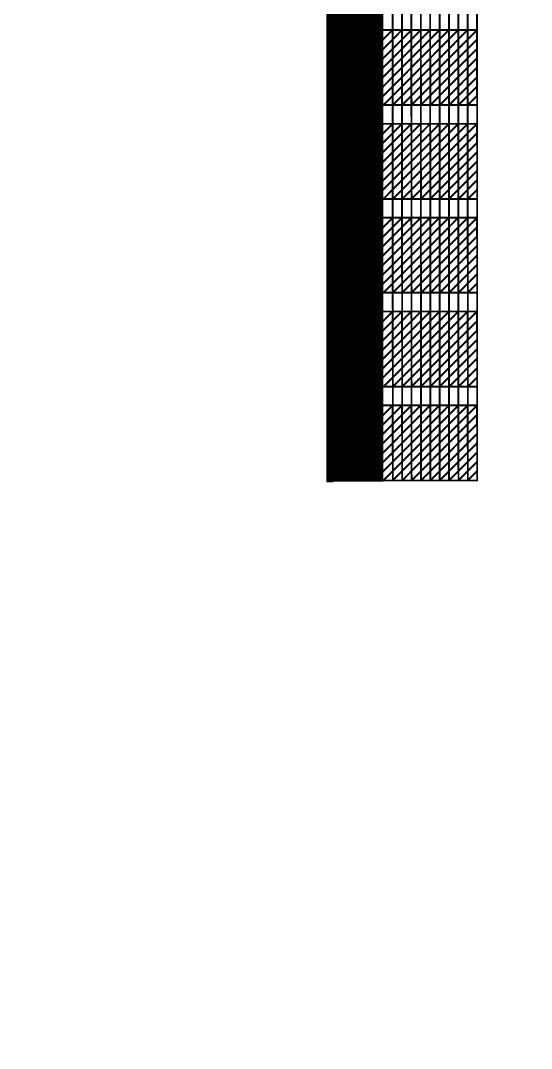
# Model space of a CAD drawing. Header units: millimetres. Extents: x -51 to 51, y -51 to 51.
# Drawn here: x 10 to 12.72, y -22.12 to -16.65 of the extents above; entities that cross this region are included whole.
import ezdxf

# ---------------------------------------------------------------- set-up
doc = ezdxf.new("R2010")
doc.units = ezdxf.units.MM
doc.linetypes.add('DASHED', pattern=[19.05, 12.7, -6.35])
for name, color, linetype in [('bottom_SU8', 5, 'Continuous'), ('metal', 43, 'Continuous'), ('reference', 18, 'DASHED')]:
    doc.layers.add(name, color=color, linetype=linetype)
doc.layers.add('top SU-8', color=3, linetype='Continuous', transparency=0.63)

msp = doc.modelspace()

# ---------------------------------------------------------------- linework, layer by layer
at = {"layer": 'bottom_SU8', "transparency": 33554544}
for points, const_width in [([(11.7823, 5.9298), (11.7823, -19.1017)], 0.3), ([(11.9837, -19.0957), (11.9792, -3.1964)], 0.01), ([(12.0335, -19.0957), (12.0292, -3.1964)], 0.01), ([(12.0835, -19.0957), (12.0792, -3.1964)], 0.01), ([(12.1337, -19.0957), (12.1292, -3.1961)], 0.01), ([(12.1837, -19.0957), (12.1792, -3.1964)], 0.01), ([(12.2337, -19.0957), (12.2292, -3.1961)], 0.01), ([(12.2837, -19.0957), (12.2795, -3.1961)], 0.01), ([(12.3337, -19.0957), (12.3292, -3.1961)], 0.01), ([(12.3837, -19.0957), (12.3792, -3.1961)], 0.01), ([(12.4337, -19.0957), (12.4292, -3.1921)], 0.01), ([(11.898, -16.7808), (11.9829, -16.6957)], 0.01), ([(11.8982, -16.8307), (12.0329, -16.6957)], 0.01), ([(11.8982, -16.8808), (12.0829, -16.6957)], 0.01), ([(11.8982, -16.9309), (12.1329, -16.6957)], 0.01), ([(11.8982, -16.981), (12.1829, -16.6957)], 0.01), ([(11.8982, -17.0311), (12.2329, -16.6957)], 0.01), ([(11.8982, -17.0812), (12.2829, -16.6957)], 0.01), ([(11.8982, -16.6957), (12.4385, -16.6957)], 0.01), ([(11.9337, -17.0957), (12.3329, -16.6957)], 0.01), ([(11.9837, -17.0957), (11.9829, -16.6957)], 0.01), ([(11.9837, -17.0957), (12.3829, -16.6957)], 0.01), ([(12.0337, -17.0957), (12.0329, -16.6957)], 0.01), ([(12.0337, -17.0957), (12.4329, -16.6957)], 0.01), ([(12.0837, -17.0957), (12.0829, -16.6957)], 0.01), ([(12.1337, -17.0957), (12.1329, -16.6957)], 0.01), ([(12.1837, -17.0957), (12.1829, -16.6957)], 0.01), ([(12.2337, -17.0957), (12.2329, -16.6957)], 0.01), ([(12.2837, -17.0957), (12.2829, -16.6957)], 0.01), ([(12.3337, -17.0957), (12.3329, -16.6957)], 0.01), ([(12.3837, -17.0957), (12.3829, -16.6957)], 0.01), ([(12.4337, -17.0957), (12.4329, -16.6957)], 0.01), ([(12.0837, -17.0957), (12.433, -16.7457)], 0.01), ([(12.1337, -17.0957), (12.4331, -16.7957)], 0.01), ([(12.1837, -17.0957), (12.4332, -16.8457)], 0.01), ([(12.2337, -17.0957), (12.4333, -16.8957)], 0.01), ([(12.2837, -17.0957), (12.4334, -16.9457)], 0.01), ([(12.3337, -17.0957), (12.4335, -16.9957)], 0.01), ([(12.3837, -17.0957), (12.4336, -17.0457)], 0.01), ([(11.8982, -17.0957), (12.4386, -17.0957)], 0.01), ([(11.898, -17.2808), (11.9829, -17.1957)], 0.01), ([(11.8982, -17.3307), (12.0329, -17.1957)], 0.01), ([(11.8982, -17.3808), (12.0829, -17.1957)], 0.01), ([(11.8982, -17.4309), (12.1329, -17.1957)], 0.01), ([(11.8982, -17.481), (12.1829, -17.1957)], 0.01), ([(11.8982, -17.5311), (12.2329, -17.1957)], 0.01), ([(11.8982, -17.5812), (12.2829, -17.1957)], 0.01), ([(11.8982, -17.1957), (12.4385, -17.1957)], 0.01), ([(11.9337, -17.5957), (12.3329, -17.1957)], 0.01), ([(11.9837, -17.5957), (11.9829, -17.1957)], 0.01), ([(11.9837, -17.5957), (12.3829, -17.1957)], 0.01), ([(12.0337, -17.5957), (12.0329, -17.1957)], 0.01), ([(12.0337, -17.5957), (12.4329, -17.1957)], 0.01), ([(12.0837, -17.5957), (12.0829, -17.1957)], 0.01), ([(12.1337, -17.5957), (12.1329, -17.1957)], 0.01), ([(12.1837, -17.5957), (12.1829, -17.1957)], 0.01), ([(12.2337, -17.5957), (12.2329, -17.1957)], 0.01), ([(12.2837, -17.5957), (12.2829, -17.1957)], 0.01), ([(12.3337, -17.5957), (12.3329, -17.1957)], 0.01), ([(12.3837, -17.5957), (12.3829, -17.1957)], 0.01), ([(12.4337, -17.5957), (12.4329, -17.1957)], 0.01), ([(12.0837, -17.5957), (12.433, -17.2457)], 0.01), ([(12.1337, -17.5957), (12.4331, -17.2957)], 0.01), ([(12.1837, -17.5957), (12.4332, -17.3457)], 0.01), ([(12.2337, -17.5957), (12.4333, -17.3957)], 0.01), ([(12.2837, -17.5957), (12.4334, -17.4457)], 0.01), ([(12.3337, -17.5957), (12.4335, -17.4957)], 0.01), ([(12.3837, -17.5957), (12.4336, -17.5457)], 0.01), ([(11.8982, -17.5957), (12.4386, -17.5957)], 0.01), ([(11.898, -17.7808), (11.9829, -17.6957)], 0.01), ([(11.8982, -17.8307), (12.0329, -17.6957)], 0.01), ([(11.8982, -17.8808), (12.0829, -17.6957)], 0.01), ([(11.8982, -17.9309), (12.1329, -17.6957)], 0.01), ([(11.8982, -17.981), (12.1829, -17.6957)], 0.01), ([(11.8982, -18.0311), (12.2329, -17.6957)], 0.01), ([(11.8982, -18.0812), (12.2829, -17.6957)], 0.01), ([(11.8982, -17.6957), (12.4385, -17.6957)], 0.01), ([(11.9337, -18.0957), (12.3329, -17.6957)], 0.01), ([(11.9837, -18.0957), (11.9829, -17.6957)], 0.01), ([(11.9837, -18.0957), (12.3829, -17.6957)], 0.01), ([(12.0337, -18.0957), (12.0329, -17.6957)], 0.01), ([(12.0337, -18.0957), (12.4329, -17.6957)], 0.01), ([(12.0837, -18.0957), (12.0829, -17.6957)], 0.01), ([(12.1337, -18.0957), (12.1329, -17.6957)], 0.01), ([(12.1837, -18.0957), (12.1829, -17.6957)], 0.01), ([(12.2337, -18.0957), (12.2329, -17.6957)], 0.01), ([(12.2837, -18.0957), (12.2829, -17.6957)], 0.01), ([(12.3337, -18.0957), (12.3329, -17.6957)], 0.01), ([(12.3837, -18.0957), (12.3829, -17.6957)], 0.01), ([(12.4337, -18.0957), (12.4329, -17.6957)], 0.01), ([(12.0837, -18.0957), (12.433, -17.7457)], 0.01), ([(12.1337, -18.0957), (12.4331, -17.7957)], 0.01), ([(12.1837, -18.0957), (12.4332, -17.8457)], 0.01), ([(12.2337, -18.0957), (12.4333, -17.8957)], 0.01), ([(12.2837, -18.0957), (12.4334, -17.9457)], 0.01), ([(12.3337, -18.0957), (12.4335, -17.9957)], 0.01), ([(12.3837, -18.0957), (12.4336, -18.0457)], 0.01), ([(11.8982, -18.0957), (12.4386, -18.0957)], 0.01), ([(11.898, -18.2808), (11.9829, -18.1957)], 0.01), ([(11.8982, -18.3307), (12.0329, -18.1957)], 0.01), ([(11.8982, -18.3808), (12.0829, -18.1957)], 0.01), ([(11.8982, -18.4309), (12.1329, -18.1957)], 0.01), ([(11.8982, -18.481), (12.1829, -18.1957)], 0.01), ([(11.8982, -18.5311), (12.2329, -18.1957)], 0.01), ([(11.8982, -18.5812), (12.2829, -18.1957)], 0.01), ([(11.8982, -18.1957), (12.4385, -18.1957)], 0.01), ([(11.9337, -18.5957), (12.3329, -18.1957)], 0.01), ([(11.9837, -18.5957), (11.9829, -18.1957)], 0.01), ([(11.9837, -18.5957), (12.3829, -18.1957)], 0.01), ([(12.0337, -18.5957), (12.0329, -18.1957)], 0.01), ([(12.0337, -18.5957), (12.4329, -18.1957)], 0.01), ([(12.0837, -18.5957), (12.0829, -18.1957)], 0.01), ([(12.1337, -18.5957), (12.1329, -18.1957)], 0.01), ([(12.1837, -18.5957), (12.1829, -18.1957)], 0.01), ([(12.2337, -18.5957), (12.2329, -18.1957)], 0.01), ([(12.2837, -18.5957), (12.2829, -18.1957)], 0.01), ([(12.3337, -18.5957), (12.3329, -18.1957)], 0.01), ([(12.3837, -18.5957), (12.3829, -18.1957)], 0.01), ([(12.4337, -18.5957), (12.4329, -18.1957)], 0.01), ([(12.0837, -18.5957), (12.433, -18.2457)], 0.01), ([(12.1337, -18.5957), (12.4331, -18.2957)], 0.01), ([(12.1837, -18.5957), (12.4332, -18.3457)], 0.01), ([(12.2337, -18.5957), (12.4333, -18.3957)], 0.01), ([(12.2837, -18.5957), (12.4334, -18.4457)], 0.01), ([(12.3337, -18.5957), (12.4335, -18.4957)], 0.01), ([(12.3837, -18.5957), (12.4336, -18.5457)], 0.01), ([(11.8982, -18.5957), (12.4386, -18.5957)], 0.01), ([(11.898, -18.7808), (11.9829, -18.6957)], 0.01), ([(11.8982, -18.8307), (12.0329, -18.6957)], 0.01), ([(11.8982, -18.8808), (12.0829, -18.6957)], 0.01), ([(11.8982, -18.9309), (12.1329, -18.6957)], 0.01), ([(11.8982, -18.981), (12.1829, -18.6957)], 0.01), ([(11.8982, -19.0311), (12.2329, -18.6957)], 0.01), ([(11.8982, -19.0812), (12.2829, -18.6957)], 0.01), ([(11.8982, -18.6957), (12.4385, -18.6957)], 0.01), ([(11.9337, -19.0957), (12.3329, -18.6957)], 0.01), ([(11.9837, -19.0957), (11.9829, -18.6957)], 0.01), ([(11.9837, -19.0957), (12.3829, -18.6957)], 0.01), ([(12.0337, -19.0957), (12.0329, -18.6957)], 0.01), ([(12.0337, -19.0957), (12.4329, -18.6957)], 0.01), ([(12.0837, -19.0957), (12.0829, -18.6957)], 0.01), ([(12.1337, -19.0957), (12.1329, -18.6957)], 0.01), ([(12.1837, -19.0957), (12.1829, -18.6957)], 0.01), ([(12.2337, -19.0957), (12.2329, -18.6957)], 0.01), ([(12.2837, -19.0957), (12.2829, -18.6957)], 0.01), ([(12.3337, -19.0957), (12.3329, -18.6957)], 0.01), ([(12.3837, -19.0957), (12.3829, -18.6957)], 0.01), ([(12.4337, -19.0957), (12.4329, -18.6957)], 0.01), ([(12.0837, -19.0957), (12.433, -18.7457)], 0.01), ([(12.1337, -19.0957), (12.4331, -18.7957)], 0.01), ([(12.1837, -19.0957), (12.4332, -18.8457)], 0.01), ([(12.2337, -19.0957), (12.4333, -18.8957)], 0.01), ([(12.2837, -19.0957), (12.4334, -18.9457)], 0.01), ([(12.3337, -19.0957), (12.4335, -18.9957)], 0.01), ([(12.3837, -19.0957), (12.4336, -19.0457)], 0.01), ([(11.8982, -19.0957), (12.4386, -19.0957)], 0.01)]:
    msp.add_lwpolyline(points, dxfattribs=dict(at, const_width=const_width))
at = {"layer": 'metal', "transparency": 33554544}
for points, const_width in [([(11.6763, -17.0957), (11.6763, 7.0554)], 0.004), ([(11.6583, -18.0957), (11.6583, 6.4565)], 0.004), ([(11.6673, -17.5957), (11.6673, 6.4576)], 0.004), ([(11.6403, -19.0957), (11.6403, 5.8889)], 0.004), ([(11.6493, -18.5957), (11.6493, 5.8943)], 0.004), ([(11.9235, -16.8054), (12.0329, -16.6957)], 0.006), ([(11.9235, -16.8554), (12.0829, -16.6957)], 0.006), ([(11.9235, -16.9055), (12.1329, -16.6957)], 0.006), ([(11.9235, -17.0558), (12.2829, -16.6957)], 0.006), ([(11.9235, -16.6957), (12.4359, -16.6957)], 0.006), ([(11.9236, -16.9556), (12.1829, -16.6957)], 0.006), ([(11.9236, -17.0056), (12.2329, -16.6957)], 0.006), ([(11.9236, -16.7551), (11.9829, -16.6957)], 0.006), ([(11.9337, -17.0957), (12.3329, -16.6957)], 0.006), ([(11.9837, -17.0957), (11.9829, -16.6957)], 0.006), ([(11.9837, -17.0957), (12.3829, -16.6957)], 0.006), ([(12.0337, -17.0957), (12.0329, -16.6957)], 0.006), ([(12.0337, -17.0957), (12.4329, -16.6957)], 0.006), ([(12.0837, -17.0957), (12.0829, -16.6957)], 0.006), ([(12.1337, -17.0957), (12.1329, -16.6957)], 0.006), ([(12.1837, -17.0957), (12.1829, -16.6957)], 0.006), ([(12.2337, -17.0957), (12.2329, -16.6957)], 0.006), ([(12.2837, -17.0957), (12.2829, -16.6957)], 0.006), ([(12.3337, -17.0957), (12.3329, -16.6957)], 0.006), ([(12.3837, -17.0957), (12.3829, -16.6957)], 0.006), ([(12.4337, -17.0957), (12.4329, -16.6957)], 0.006), ([(12.0837, -17.0957), (12.433, -16.7457)], 0.006), ([(12.1337, -17.0957), (12.4331, -16.7957)], 0.006), ([(12.1837, -17.0957), (12.4332, -16.8457)], 0.006), ([(12.2337, -17.0957), (12.4333, -16.8957)], 0.006), ([(12.2837, -17.0957), (12.4334, -16.9457)], 0.006), ([(12.3337, -17.0957), (12.4335, -16.9957)], 0.006), ([(12.3837, -17.0957), (12.4336, -17.0457)], 0.006), ([(11.9214, -17.0957), (12.4362, -17.0957)], 0.006), ([(11.9235, -17.3054), (12.0329, -17.1957)], 0.006), ([(11.9235, -17.3554), (12.0829, -17.1957)], 0.006), ([(11.9235, -17.4055), (12.1329, -17.1957)], 0.006), ([(11.9235, -17.5558), (12.2829, -17.1957)], 0.006), ([(11.9235, -17.1957), (12.4359, -17.1957)], 0.006), ([(11.9236, -17.4556), (12.1829, -17.1957)], 0.006), ([(11.9236, -17.5056), (12.2329, -17.1957)], 0.006), ([(11.9236, -17.2551), (11.9829, -17.1957)], 0.006), ([(11.9337, -17.5957), (12.3329, -17.1957)], 0.006), ([(11.9837, -17.5957), (11.9829, -17.1957)], 0.006), ([(11.9837, -17.5957), (12.3829, -17.1957)], 0.006), ([(12.0337, -17.5957), (12.0329, -17.1957)], 0.006), ([(12.0337, -17.5957), (12.4329, -17.1957)], 0.006), ([(12.0837, -17.5957), (12.0829, -17.1957)], 0.006), ([(12.1337, -17.5957), (12.1329, -17.1957)], 0.006), ([(12.1837, -17.5957), (12.1829, -17.1957)], 0.006), ([(12.2337, -17.5957), (12.2329, -17.1957)], 0.006), ([(12.2837, -17.5957), (12.2829, -17.1957)], 0.006), ([(12.3337, -17.5957), (12.3329, -17.1957)], 0.006), ([(12.3837, -17.5957), (12.3829, -17.1957)], 0.006), ([(12.4337, -17.5957), (12.4329, -17.1957)], 0.006), ([(12.0837, -17.5957), (12.433, -17.2457)], 0.006), ([(12.1337, -17.5957), (12.4331, -17.2957)], 0.006), ([(12.1837, -17.5957), (12.4332, -17.3457)], 0.006), ([(12.2337, -17.5957), (12.4333, -17.3957)], 0.006), ([(12.2837, -17.5957), (12.4334, -17.4457)], 0.006), ([(12.3337, -17.5957), (12.4335, -17.4957)], 0.006), ([(12.3837, -17.5957), (12.4336, -17.5457)], 0.006), ([(11.9214, -17.5957), (12.4362, -17.5957)], 0.006), ([(11.9235, -17.8054), (12.0329, -17.6957)], 0.006), ([(11.9235, -17.8554), (12.0829, -17.6957)], 0.006), ([(11.9235, -17.9055), (12.1329, -17.6957)], 0.006), ([(11.9235, -18.0558), (12.2829, -17.6957)], 0.006), ([(11.9235, -17.6957), (12.4359, -17.6957)], 0.006), ([(11.9236, -17.9556), (12.1829, -17.6957)], 0.006), ([(11.9236, -18.0056), (12.2329, -17.6957)], 0.006), ([(11.9236, -17.7551), (11.9829, -17.6957)], 0.006), ([(11.9337, -18.0957), (12.3329, -17.6957)], 0.006), ([(11.9837, -18.0957), (11.9829, -17.6957)], 0.006), ([(11.9837, -18.0957), (12.3829, -17.6957)], 0.006), ([(12.0337, -18.0957), (12.0329, -17.6957)], 0.006), ([(12.0337, -18.0957), (12.4329, -17.6957)], 0.006), ([(12.0837, -18.0957), (12.0829, -17.6957)], 0.006), ([(12.1337, -18.0957), (12.1329, -17.6957)], 0.006), ([(12.1837, -18.0957), (12.1829, -17.6957)], 0.006), ([(12.2337, -18.0957), (12.2329, -17.6957)], 0.006), ([(12.2837, -18.0957), (12.2829, -17.6957)], 0.006), ([(12.3337, -18.0957), (12.3329, -17.6957)], 0.006), ([(12.3837, -18.0957), (12.3829, -17.6957)], 0.006), ([(12.4337, -18.0957), (12.4329, -17.6957)], 0.006), ([(12.0837, -18.0957), (12.433, -17.7457)], 0.006), ([(12.1337, -18.0957), (12.4331, -17.7957)], 0.006), ([(12.1837, -18.0957), (12.4332, -17.8457)], 0.006), ([(12.2337, -18.0957), (12.4333, -17.8957)], 0.006), ([(12.2837, -18.0957), (12.4334, -17.9457)], 0.006), ([(12.3337, -18.0957), (12.4335, -17.9957)], 0.006), ([(12.3837, -18.0957), (12.4336, -18.0457)], 0.006), ([(11.9214, -18.0957), (12.4362, -18.0957)], 0.006), ([(11.9235, -18.3054), (12.0329, -18.1957)], 0.006), ([(11.9235, -18.3554), (12.0829, -18.1957)], 0.006), ([(11.9235, -18.4055), (12.1329, -18.1957)], 0.006), ([(11.9235, -18.5558), (12.2829, -18.1957)], 0.006), ([(11.9235, -18.1957), (12.4359, -18.1957)], 0.006), ([(11.9236, -18.4556), (12.1829, -18.1957)], 0.006), ([(11.9236, -18.5056), (12.2329, -18.1957)], 0.006), ([(11.9236, -18.2551), (11.9829, -18.1957)], 0.006), ([(11.9337, -18.5957), (12.3329, -18.1957)], 0.006), ([(11.9837, -18.5957), (11.9829, -18.1957)], 0.006), ([(11.9837, -18.5957), (12.3829, -18.1957)], 0.006), ([(12.0337, -18.5957), (12.0329, -18.1957)], 0.006), ([(12.0337, -18.5957), (12.4329, -18.1957)], 0.006), ([(12.0837, -18.5957), (12.0829, -18.1957)], 0.006), ([(12.1337, -18.5957), (12.1329, -18.1957)], 0.006), ([(12.1837, -18.5957), (12.1829, -18.1957)], 0.006), ([(12.2337, -18.5957), (12.2329, -18.1957)], 0.006), ([(12.2837, -18.5957), (12.2829, -18.1957)], 0.006), ([(12.3337, -18.5957), (12.3329, -18.1957)], 0.006), ([(12.3837, -18.5957), (12.3829, -18.1957)], 0.006), ([(12.4337, -18.5957), (12.4329, -18.1957)], 0.006), ([(12.0837, -18.5957), (12.433, -18.2457)], 0.006), ([(12.1337, -18.5957), (12.4331, -18.2957)], 0.006), ([(12.1837, -18.5957), (12.4332, -18.3457)], 0.006), ([(12.2337, -18.5957), (12.4333, -18.3957)], 0.006), ([(12.2837, -18.5957), (12.4334, -18.4457)], 0.006), ([(12.3337, -18.5957), (12.4335, -18.4957)], 0.006), ([(12.3837, -18.5957), (12.4336, -18.5457)], 0.006), ([(11.9214, -18.5957), (12.4362, -18.5957)], 0.006), ([(11.9235, -18.8054), (12.0329, -18.6957)], 0.006), ([(11.9235, -18.8554), (12.0829, -18.6957)], 0.006), ([(11.9235, -18.9055), (12.1329, -18.6957)], 0.006), ([(11.9235, -19.0558), (12.2829, -18.6957)], 0.006), ([(11.9235, -18.6957), (12.4359, -18.6957)], 0.006), ([(11.9236, -18.9556), (12.1829, -18.6957)], 0.006), ([(11.9236, -19.0056), (12.2329, -18.6957)], 0.006), ([(11.9236, -18.7551), (11.9829, -18.6957)], 0.006), ([(11.9337, -19.0957), (12.3329, -18.6957)], 0.006), ([(11.9837, -19.0957), (11.9829, -18.6957)], 0.006), ([(11.9837, -19.0957), (12.3829, -18.6957)], 0.006), ([(12.0337, -19.0957), (12.0329, -18.6957)], 0.006), ([(12.0337, -19.0957), (12.4329, -18.6957)], 0.006), ([(12.0837, -19.0957), (12.0829, -18.6957)], 0.006), ([(12.1337, -19.0957), (12.1329, -18.6957)], 0.006), ([(12.1837, -19.0957), (12.1829, -18.6957)], 0.006), ([(12.2337, -19.0957), (12.2329, -18.6957)], 0.006), ([(12.2837, -19.0957), (12.2829, -18.6957)], 0.006), ([(12.3337, -19.0957), (12.3329, -18.6957)], 0.006), ([(12.3837, -19.0957), (12.3829, -18.6957)], 0.006), ([(12.4337, -19.0957), (12.4329, -18.6957)], 0.006), ([(12.0837, -19.0957), (12.433, -18.7457)], 0.006), ([(12.1337, -19.0957), (12.4331, -18.7957)], 0.006), ([(12.1837, -19.0957), (12.4332, -18.8457)], 0.006), ([(12.2337, -19.0957), (12.4333, -18.8957)], 0.006), ([(12.2837, -19.0957), (12.4334, -18.9457)], 0.006), ([(12.3337, -19.0957), (12.4335, -18.9957)], 0.006), ([(12.3837, -19.0957), (12.4336, -19.0457)], 0.006), ([(11.9214, -19.0957), (12.4362, -19.0957)], 0.006)]:
    msp.add_lwpolyline(points, dxfattribs=dict(at, const_width=const_width))
for points in [[(11.6763, -16.6957), (11.9287, -16.6957), (11.9287, -17.0957), (11.6763, -17.0957)], [(11.6673, -17.1957), (11.9287, -17.1957), (11.9287, -17.5957), (11.6673, -17.5957)], [(11.6583, -17.6957), (11.9287, -17.6957), (11.9287, -18.0957), (11.6583, -18.0957)], [(11.6493, -18.1957), (11.9287, -18.1957), (11.9287, -18.5957), (11.6493, -18.5957)], [(11.6403, -18.6957), (11.9287, -18.6957), (11.9287, -19.0957), (11.6403, -19.0957)]]:
    msp.add_lwpolyline(points, close=True, dxfattribs=at)
at = {"layer": 'reference'}
msp.add_circle((0, 0), 38.1, dxfattribs=at)
at = {"layer": 'top SU-8', "transparency": 33554544}
msp.add_lwpolyline([(11.9322, -3.1692), (11.6323, -3.1692), (11.6321, -19.1018), (11.6652, -19.1018)], close=True, dxfattribs=at)

doc.saveas('drawing.dxf')
